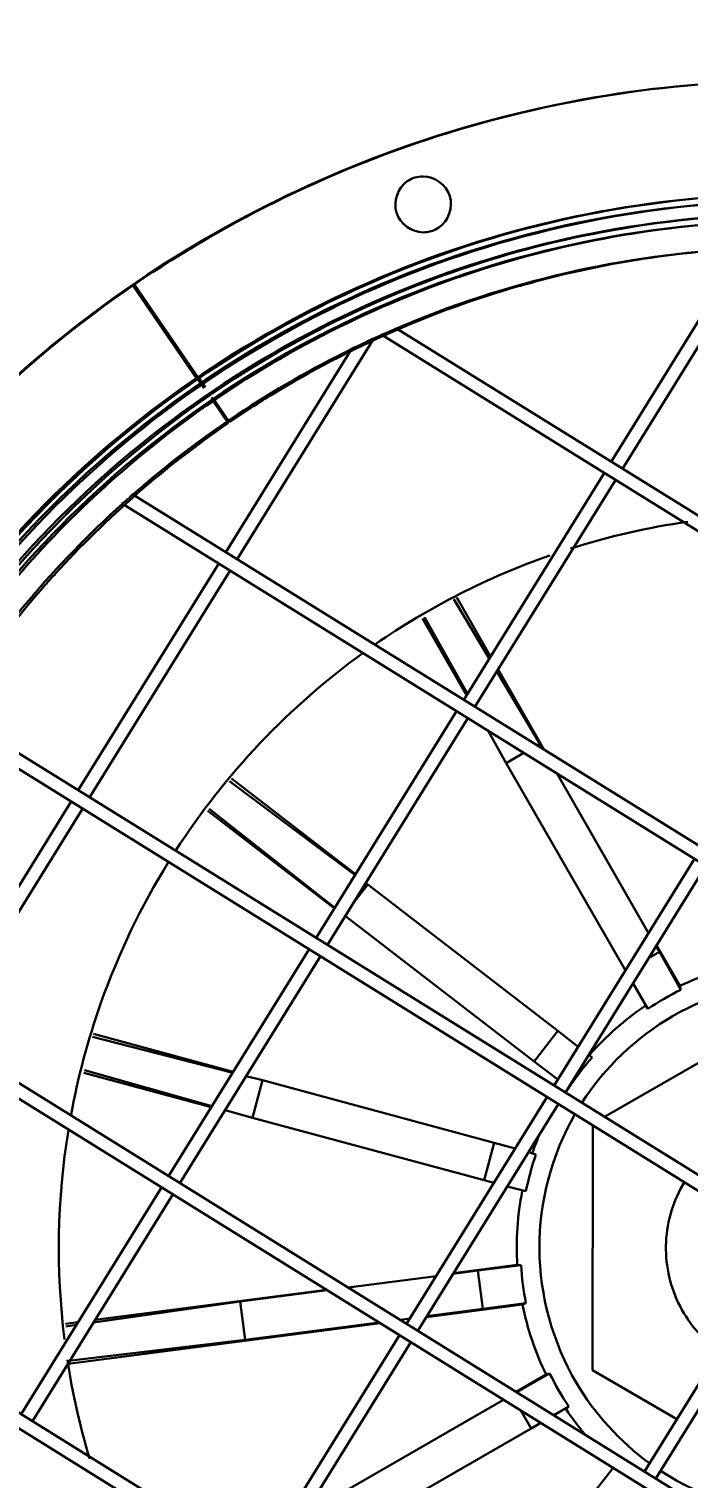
# Model space of a CAD drawing. Header units: millimetres. Extents: x 13935 to 21534, y -198 to 9202.
# Drawn here: x 15598.2 to 15647.6, y 3088.4 to 3197 of the extents above; entities that cross this region are included whole.
import ezdxf

# ---------------------------------------------------------------- set-up
doc = ezdxf.new("R2010")
doc.units = ezdxf.units.MM
doc.header["$LTSCALE"] = 326.7
doc.header["$PDMODE"] = 3
doc.header["$PDSIZE"] = 8
doc.linetypes.add('DASHED', pattern=[0.2, 0.1, -0.1])
doc.layers.get('0').update_dxf_attribs({"linetype": 'CONTINUOUS'})
doc.layers.get('Defpoints').update_dxf_attribs({"linetype": 'CONTINUOUS'})
doc.styles.get("Standard").update_dxf_attribs({"font": 'calibri.ttf'})
doc.dimstyles.new('DIMSTYLE_1', dxfattribs={"dimtxt": 40, "dimasz": 35, "dimexe": 0.08, "dimexo": 1, "dimgap": 1, "dimtad": 1, "dimdsep": 46, "dimtxsty": 'Standard', "dimblk": '_FILLED', "dimblk1": '_FILLED', "dimblk2": '_FILLED', "dimcen": 0.09, "dimazin": 2, "dimtp": 0.01, "dimtm": 0.01, "dimtfac": 1, "dimtofl": 0, "dimtmove": 0, "dimatfit": 3, "dimldrblk": '_FILLED', "dimfxl": 1, "dimtolj": 1, "dimarcsym": 0})
doc.dimstyles.get("Standard").update_dxf_attribs({"dimtxt": 35, "dimasz": 35, "dimexe": 0.08, "dimexo": 1, "dimtad": 1, "dimdsep": 46, "dimtxsty": 'Standard', "dimblk": '_FILLED', "dimblk1": '_FILLED', "dimblk2": '_FILLED', "dimcen": 0.09, "dimazin": 2, "dimtol": 1, "dimtp": 0.01, "dimtm": 0.01, "dimtfac": 1, "dimtofl": 0, "dimtmove": 0, "dimatfit": 3, "dimldrblk": '_FILLED', "dimfxl": 1, "dimtolj": 1, "dimarcsym": 0})

# ---------------------------------------------------------------- blocks, each defined once
blk = doc.blocks.new('_FILLED')
at = {"color": 0, "linetype": 'ByBlock'}
blk.add_solid([(0, 0), (-1, 0.2143), (-1, -0.2143)], dxfattribs=at)
blk = doc.blocks.new('*D2003')
at = {"color": 0, "linetype": 'Continuous', "lineweight": -2}
for p, q in [((14757.24, 2762.19), (14757.24, 3322.6)), ((14792.24, 3322.52), (15620.34, 3322.52)), ((15655.34, 3106.66), (15655.34, 3322.6))]:
    blk.add_line(p, q, dxfattribs=at)
at = {"layer": 'Defpoints', "color": 0}
for p in [(15655.34, 3322.52), (15655.34, 3105.66), (14757.24, 2761.19)]:
    blk.add_point(p, dxfattribs=at)
at = {"color": 0, "linetype": 'ByBlock', "lineweight": -2, "xscale": 35, "yscale": 35, "zscale": 35, "rotation": 180}
blk.add_blockref('_FILLED', (14757.24, 3322.52), dxfattribs=at)
at = {"color": 0, "linetype": 'ByBlock', "lineweight": -2, "xscale": 35, "yscale": 35, "zscale": 35}
blk.add_blockref('_FILLED', (15655.34, 3322.52), dxfattribs=at)
at = {"color": 0, "lineweight": 30, "insert": (15193.23, 3343.52), "char_height": 40, "attachment_point": 5}
blk.add_mtext('\\A1;\\A1;E', dxfattribs=at)
blk = doc.blocks.new('*D2004')
at = {"color": 0, "lineweight": -2}
for p, q in [((15605.08, 3321.99), (15555.08, 3321.99)), ((15655.08, 3106.88), (15655.08, 3322.07)), ((15827.22, 3106.88), (15827.22, 3322.07)), ((15877.22, 3321.99), (15927.22, 3321.99))]:
    blk.add_line(p, q, dxfattribs=at)
at = {"layer": 'Defpoints', "color": 0}
for p in [(15827.22, 3321.99), (15655.08, 3105.88), (15827.22, 3105.88)]:
    blk.add_point(p, dxfattribs=at)
at = {"color": 0, "linetype": 'ByBlock', "lineweight": -2, "xscale": 50, "yscale": 50, "zscale": 50}
blk.add_blockref('_FILLED', (15655.08, 3321.99), dxfattribs=at)
at = {"color": 0, "linetype": 'ByBlock', "lineweight": -2, "xscale": 50, "yscale": 50, "zscale": 50, "rotation": 180}
blk.add_blockref('_FILLED', (15827.22, 3321.99), dxfattribs=at)
at = {"color": 0, "lineweight": 30, "insert": (15741.15, 3321.99), "char_height": 35, "attachment_point": 5}
blk.add_mtext('\\A1;\\A1;172', dxfattribs=at)

msp = doc.modelspace()

# ---------------------------------------------------------------- linework, layer by layer
at = {"color": 0, "linetype": 'Continuous', "lineweight": 30}
for p, q in [((15651.78577, 3180.57687), (15641.88008, 3164.60181)), ((15642.72995, 3164.07483), (15652.99186, 3180.62436)), ((15605.99319, 3177.80183), (15610.82018, 3170.7695)), ((15610.93377, 3170.84757), (15606.11918, 3177.88814)), ((15625.77443, 3174.58851), (15730.22249, 3109.82297)), ((15613.81594, 3157.29414), (15624.07038, 3173.83161)), ((15730.28003, 3108.61064), (15624.66292, 3174.10108)), ((15622.40445, 3173.04254), (15612.96607, 3157.82112)), ((15610.85545, 3170.79386), (15610.99411, 3170.595)), ((15611.10751, 3170.6727), (15610.9692, 3170.87179)), ((15610.99411, 3170.595), (15611.31903, 3170.12391)), ((15611.43348, 3170.1983), (15611.10751, 3170.6727)), ((15611.73216, 3169.55974), (15611.84341, 3169.63595)), ((15611.88854, 3169.29639), (15611.99274, 3169.14493)), ((15611.90538, 3169.30734), (15612.01803, 3169.38054)), ((15612.10361, 3169.22089), (15612.00152, 3169.36982)), ((15612.01092, 3169.14493), (15613.14274, 3167.496)), ((15613.25073, 3167.56998), (15612.12179, 3169.22088)), ((15641.3531, 3163.75194), (15630.81341, 3146.75444)), ((15631.66329, 3146.22746), (15642.20297, 3163.22495)), ((15727.59572, 3085.5656), (15605.2139, 3161.45139)), ((15605.9952, 3162.14358), (15727.86839, 3086.57316)), ((15612.43908, 3156.97125), (15601.8994, 3139.97375)), ((15602.74928, 3139.44677), (15613.28896, 3156.44426)), ((15630.08641, 3154.28766), (15632.72902, 3149.84377)), ((15632.82894, 3150.00491), (15630.2928, 3154.41217)), ((15627.7205, 3152.86039), (15631.03163, 3147.10637)), ((15627.86596, 3152.94814), (15631.09337, 3147.20593)), ((15633.30504, 3148.87513), (15636.52598, 3143.45871)), ((15636.85525, 3143.00805), (15633.3953, 3149.0207)), ((15591.59762, 3145.18498), (15719.07867, 3066.13727)), ((15719.59999, 3066.99066), (15592.13027, 3146.03134)), ((15630.28643, 3145.90457), (15619.74675, 3128.90707)), ((15620.59662, 3128.38009), (15631.1363, 3145.37758)), ((15632.64775, 3144.44038), (15634.01244, 3142.0123)), ((15636.31981, 3143.34007), (15636.52598, 3143.45871)), ((15636.74651, 3143.07548), (15636.52598, 3143.45871)), ((15634.01244, 3142.0123), (15635.3356, 3142.77371)), ((15642.95085, 3126.4793), (15634.01244, 3142.0123)), ((15622.70938, 3133.68495), (15613.38936, 3140.85764)), ((15644.68623, 3129.27798), (15637.79924, 3141.24607)), ((15622.67014, 3133.62167), (15613.24983, 3140.66838)), ((15601.37242, 3139.12388), (15590.83274, 3122.12638)), ((15591.68261, 3121.5994), (15602.22229, 3138.59689)), ((15611.71582, 3138.58761), (15621.14763, 3131.1663)), ((15611.60671, 3138.43961), (15621.11851, 3131.11932)), ((15648.13378, 3134.83789), (15637.5941, 3117.84039)), ((15638.44397, 3117.31341), (15648.98365, 3134.3109)), ((15622.57383, 3131.56875), (15623.6117, 3132.91735)), ((15623.6117, 3132.91735), (15623.47395, 3133.02039)), ((15623.6117, 3132.91735), (15637.87637, 3121.93925)), ((15636.10768, 3119.64105), (15621.93913, 3130.54517)), ((15619.21977, 3128.0572), (15608.68008, 3111.0597)), ((15645.50369, 3127.85741), (15644.69261, 3127.39068)), ((15645.50369, 3127.85741), (15645.25259, 3128.29377)), ((15647.04054, 3125.30825), (15645.28887, 3128.35227)), ((15647.11373, 3125.02394), (15645.50369, 3127.85741)), ((15706.23087, 3050.57098), (15583.36606, 3126.75628)), ((15609.52996, 3110.53272), (15620.06964, 3127.53021)), ((15583.08057, 3125.75665), (15705.46239, 3049.87086)), ((15643.51964, 3125.49901), (15644.62644, 3123.59264)), ((15647.04054, 3125.30825), (15647.11373, 3125.02394)), ((15641.38179, 3115.49174), (15656.51611, 3124.20088)), ((15644.62644, 3123.59264), (15644.4373, 3123.81023)), ((15613.48385, 3118.80681), (15602.97512, 3121.49453)), ((15613.53005, 3118.88131), (15603.02875, 3121.71122)), ((15637.87637, 3121.93925), (15636.10768, 3119.64105)), ((15639.40049, 3120.75359), (15637.87637, 3121.93925)), ((15640.44795, 3119.93875), (15640.19425, 3120.13611)), ((15636.10768, 3119.64105), (15637.87457, 3118.29271)), ((15602.30713, 3118.79506), (15611.87739, 3116.21605)), ((15602.35534, 3118.9899), (15611.92448, 3116.29199)), ((15615.71447, 3118.23631), (15614.49943, 3118.54706)), ((15614.95989, 3115.4362), (15615.71447, 3118.23631)), ((15615.71447, 3118.23631), (15633.09444, 3113.55272)), ((15637.06711, 3116.99052), (15626.52743, 3099.99302)), ((15612.92603, 3116.00962), (15614.95989, 3115.4362)), ((15627.37731, 3099.46604), (15637.91699, 3116.46353)), ((15632.33986, 3110.75262), (15614.95989, 3115.4362)), ((15640.47672, 3096.51085), (15640.50282, 3114.86012)), ((15633.09444, 3113.55272), (15632.33986, 3110.75262)), ((15634.66746, 3113.12057), (15633.09444, 3113.55272)), ((15636.23559, 3112.68975), (15635.67284, 3112.84436)), ((15632.33986, 3110.75262), (15633.07798, 3110.55719)), ((15608.1531, 3110.20983), (15597.61342, 3093.21233)), ((15598.46329, 3092.68535), (15609.00297, 3109.68284)), ((15634.0887, 3110.28959), (15635.4889, 3109.91888)), ((15654.91446, 3105.92384), (15644.37478, 3088.92634)), ((15645.22465, 3088.39936), (15655.76434, 3105.39686)), ((15687.10495, 3037.72095), (15580.35865, 3103.91157)), ((15630.02252, 3103.73201), (15631.88588, 3103.97462)), ((15634.83545, 3104.4095), (15630.05681, 3103.78732)), ((15635.11795, 3104.38055), (15631.88588, 3103.97462)), ((15631.88588, 3103.97462), (15632.2603, 3101.09889)), ((15634.83545, 3104.4095), (15635.11795, 3104.38055)), ((15580.39626, 3102.7116), (15686.01337, 3037.22116)), ((15622.15046, 3102.70707), (15628.74254, 3103.56536)), ((15614.03656, 3101.65065), (15603.0532, 3100.08756)), ((15620.5144, 3102.5449), (15603.17725, 3100.28762)), ((15614.03656, 3101.65065), (15620.58217, 3102.50288)), ((15614.41097, 3098.77492), (15614.03656, 3101.65065)), ((15628.01378, 3100.49249), (15635.22323, 3101.43115)), ((15632.2603, 3101.09889), (15628.04987, 3100.55069)), ((15632.2603, 3101.09889), (15635.48845, 3101.53485)), ((15635.48845, 3101.53485), (15635.22323, 3101.43115)), ((15601.89727, 3100.12097), (15600.9422, 3099.99662)), ((15601.76268, 3099.9039), (15600.97322, 3099.79155)), ((15601.13422, 3096.99279), (15624.55137, 3100.04168)), ((15624.48005, 3100.08591), (15614.41097, 3098.77492)), ((15626.76989, 3100.38404), (15626.04834, 3100.2901)), ((15601.35894, 3097.24143), (15614.41097, 3098.77492)), ((15626.00045, 3099.14315), (15615.46077, 3082.14565)), ((15616.31064, 3081.61867), (15626.85032, 3098.61616)), ((15636.9941, 3096.18971), (15634.74672, 3094.89646)), ((15637.26517, 3096.27615), (15634.79339, 3094.86752)), ((15636.9941, 3096.18971), (15637.26517, 3096.27615)), ((15646.80482, 3092.8453), (15640.47672, 3096.51085)), ((15618.83342, 3085.68539), (15633.80751, 3094.30219)), ((15635.10555, 3093.49731), (15635.88111, 3092.14956)), ((15637.5807, 3093.13918), (15638.69647, 3093.78885)), ((15635.88111, 3092.14956), (15620.27983, 3083.17184)), ((15635.88111, 3092.14956), (15636.60207, 3092.56935)), ((15642.03324, 3089.20163), (15640.35286, 3087.03578))]:
    msp.add_line(p, q, dxfattribs=at)
for centre, radius, start, end in [((15655.62868, 3105.34816), 75.31321, 90.4071743, 105.1124527), ((15655.72403, 3105.34693), 75.33998, 105.9744087, 121.3848499), ((15655.37443, 3105.5816), 77.08634, 114.621585, 115.9960783), ((15655.2632, 3105.82833), 74.81603, 114.1438887, 114.6407245), ((15655.52117, 3105.38838), 75.32464, 116.0817538, 131.1126396), ((15655.58993, 3105.65555), 75.00669, 122.1840543, 124.3656497), ((15655.74999, 3105.47324), 75.24759, 124.4875661, 137.6428847), ((15655.59827, 3105.44246), 75.33533, 131.9791995, 147.3980281), ((15655.45445, 3105.58502), 55.07681, 98.1758531, 107.57828), ((15655.55517, 3105.42801), 55.25799, 109.3068502, 124.5683552), ((15655.84355, 3105.48644), 75.30845, 138.4907914, 153.0875235), ((15655.5857, 3105.59028), 55.1627, 148.2710682, 160.4582442), ((15656.60492, 3105.64192), 21.86874, 101.4011447, 115.9351677), ((15655.56764, 3105.62801), 55.13307, 160.4889192, 169.6363949), ((15656.63487, 3105.65913), 21.86877, 123.9011643, 138.4351755), ((15655.68736, 3105.65716), 55.24648, 170.7780201, 187.1077587), ((15656.58638, 3105.72194), 21.79145, 156.9397689, 160.9634914), ((15656.66497, 3105.71984), 21.86882, 168.9011437, 183.4351351), ((15655.56282, 3105.66124), 79, 181.2659064, 269.9642958), ((15656.6605, 3105.7541), 21.86881, 191.4011157, 205.9351105), ((15655.47642, 3105.66822), 55.03857, 188.7598797, 196.6875459), ((15656.59035, 3105.73611), 21.79815, 213.8741161, 220.2708869)]:
    msp.add_arc(centre, radius, start, end, dxfattribs=at)
at = {"color": 0, "linetype": 'Continuous', "lineweight": 30, "extrusion": (0, 0, -1)}
for centre, major_axis, ratio, start_param, end_param in [((15656.33005, 3106.09758), (-8.49815, -19.27075), 0.999163745, 8.419472486, 8.555873377), ((15656.20405, 3105.98739), (5.0978, 20.4314), 0.999233363, -1.227304686, -1.090903795), ((15656.1298, 3105.83737), (1.97352, 20.96293), 0.999277614, -1.469515306, -1.333114415), ((15656.11861, 3105.67036), (-0.9702, 21.03293), 0.999284547, -1.722431949, -1.586031058), ((15656.17219, 3105.51179), (-4.00838, 20.67181), 0.999252086, -1.969867175, -1.833466284)]:
    msp.add_ellipse(centre, major_axis=major_axis, ratio=ratio, start_param=start_param, end_param=end_param, dxfattribs=at)
at = {"color": 0, "linetype": 'Continuous', "lineweight": 30}
for points, knots in [([(15501.31972, 3160.30273), (15506.89714, 3176.03207), (15523.01798, 3205.96825), (15559.56893, 3241.29811), (15605.07536, 3263.95536), (15638.67613, 3269.155), (15655.36503, 3269.16093)], [0, 0, 0, 0, 0.250000071, 0.500000033, 0.750000064, 1, 1, 1, 1]), ([(15655.38988, 3193.16093), (15646.16765, 3193.15811), (15627.59128, 3190.18732), (15602.61328, 3177.28053), (15582.88637, 3157.21305), (15570.41856, 3131.99143), (15566.44523, 3104.13844), (15571.37318, 3076.43371), (15584.6804, 3051.6661), (15598.32422, 3038.71521), (15605.92781, 3033.4961)], [0, 0, 0, 0, 0.124999457, 0.249999353, 0.374999406, 0.499999389, 0.624999183, 0.749998782, 0.874997544, 1, 1, 1, 1]), ([(15606.11918, 3177.88814), (15613.31597, 3182.80957), (15629.28012, 3190.53234), (15646.81784, 3193.16358), (15655.53617, 3193.16093)], [0, 0, 0, 0, 0.500008113, 1, 1, 1, 1]), ([(15626.58426, 3185.62088), (15625.89932, 3185.15161), (15625.11243, 3183.0659), (15626.93952, 3181.79007), (15627.76973, 3181.7891)], [0, 0, 0, 0, 0.500023188, 1, 1, 1, 1]), ([(15628.95958, 3182.15709), (15629.64448, 3182.62632), (15630.43167, 3184.71182), (15628.6045, 3185.98758), (15627.77432, 3185.98854)], [0, 0, 0, 0, 0.500012818, 1, 1, 1, 1]), ([(15576.38305, 3107.40414), (15576.60678, 3117.52715), (15581.04644, 3137.90035), (15598.70381, 3163.52469), (15624.69361, 3180.63963), (15645.1556, 3184.64996), (15655.28106, 3184.66098)], [0, 0, 0, 0, 0.250000172, 0.500000246, 0.750000253, 1, 1, 1, 1]), ([(15655.64499, 3184.66098), (15647.7639, 3184.66956), (15631.90814, 3182.29954), (15617.47502, 3175.32071), (15610.9692, 3170.87179)], [0, 0, 0, 0, 0.499985984, 1, 1, 1, 1]), ([(15576.85845, 3107.364), (15577.07688, 3117.43073), (15581.48801, 3137.69244), (15599.0498, 3163.17376), (15624.90255, 3180.18389), (15645.25437, 3184.15905), (15655.3235, 3184.16086)], [0, 0, 0, 0, 0.249999026, 0.50000006, 0.750000108, 1, 1, 1, 1]), ([(15655.60255, 3184.16086), (15645.25236, 3184.16272), (15624.31825, 3179.96621), (15597.99186, 3162.03092), (15580.62644, 3135.3254), (15576.88021, 3114.30594), (15577.10474, 3103.95825)], [0, 0, 0, 0, 0.249999972, 0.499999988, 0.750001354, 1, 1, 1, 1]), ([(15655.3237, 3183.16086), (15645.38284, 3183.15907), (15625.29027, 3179.23456), (15599.76686, 3162.44111), (15582.4288, 3137.28439), (15578.07386, 3117.28079), (15577.85821, 3107.34231)], [0, 0, 0, 0, 0.249999922, 0.499999995, 0.750001056, 1, 1, 1, 1]), ([(15611.84341, 3169.63595), (15618.21648, 3173.99327), (15632.35248, 3180.83225), (15647.8821, 3183.16225), (15655.60235, 3183.16086)], [0, 0, 0, 0, 0.500000009, 1, 1, 1, 1]), ([(15612.12179, 3169.22088), (15618.45579, 3173.55231), (15632.50619, 3180.34863), (15647.94139, 3182.66414), (15655.61437, 3182.66098)], [0, 0, 0, 0, 0.500012994, 1, 1, 1, 1]), ([(15655.48502, 3018.16141), (15646.26437, 3018.16418), (15627.69122, 3021.13389), (15602.71653, 3034.0363), (15582.99033, 3054.09751), (15570.51985, 3079.31229), (15566.54031, 3107.15936), (15571.45904, 3134.86083), (15584.75494, 3159.62824), (15598.39099, 3172.58367), (15605.99319, 3177.80183)], [0, 0, 0, 0, 0.124999506, 0.249999584, 0.374999836, 0.50000002, 0.625000016, 0.749999833, 0.874998867, 1, 1, 1, 1]), ([(15635.99345, 3178.05673), (15636.16685, 3178.05669), (15635.31719, 3177.9203), (15635.16368, 3177.77759), (15634.98986, 3177.77764)], [0, 0, 0, 0, 0.49941228, 1, 1, 1, 1]), ([(15621.58674, 3174.86866), (15612.7742, 3170.57123), (15596.64672, 3158.43645), (15581.16949, 3132.59385), (15576.45901, 3102.84146), (15581.0431, 3083.18612), (15585.04477, 3074.23536)], [0, 0, 0, 0, 0.249999568, 0.499999603, 0.74999973, 1, 1, 1, 1]), ([(15625.77443, 3174.58851), (15625.70689, 3174.58849), (15625.53711, 3174.45803), (15625.17163, 3174.34669), (15625.03159, 3174.23642), (15624.59594, 3174.10107), (15624.66292, 3174.10108)], [0, 0, 0, 0, 0.16694854, 0.500987159, 0.834442946, 1, 1, 1, 1]), ([(15622.40445, 3173.04254), (15622.28103, 3173.0425), (15622.94649, 3173.26377), (15623.17285, 3173.43903), (15623.69081, 3173.61398), (15623.94534, 3173.83158), (15624.07038, 3173.83161)], [0, 0, 0, 0, 0.200855647, 0.491126634, 0.796507545, 1, 1, 1, 1]), ([(15610.85545, 3170.79386), (15600.2038, 3163.48255), (15582.26509, 3143.22478), (15576.29626, 3116.83232), (15576.5821, 3103.91593)], [0, 0, 0, 0, 0.499998644, 1, 1, 1, 1]), ([(15578.1045, 3103.97994), (15577.82965, 3116.64693), (15583.69084, 3142.52687), (15601.28547, 3162.39057), (15611.73216, 3169.55974)], [0, 0, 0, 0, 0.499998338, 1, 1, 1, 1]), ([(15586.8739, 3140.41133), (15589.76833, 3146.13376), (15597.02075, 3156.8962), (15606.72332, 3165.51551), (15612.01092, 3169.14493)], [0, 0, 0, 0, 0.499977554, 1, 1, 1, 1]), ([(15615.6383, 3169.13682), (15615.68343, 3169.13681), (15615.79587, 3169.26968), (15616.07929, 3169.38687), (15616.17902, 3169.51081), (15616.54572, 3169.66379), (15616.48818, 3169.66381)], [0, 0, 0, 0, 0.135370542, 0.463672206, 0.827363428, 1, 1, 1, 1]), ([(15605.9952, 3162.14358), (15605.93976, 3162.14356), (15605.84042, 3161.95716), (15605.56204, 3161.79866), (15605.48332, 3161.64093), (15605.15883, 3161.45138), (15605.2139, 3161.45139)], [0, 0, 0, 0, 0.159329193, 0.500817912, 0.841716977, 1, 1, 1, 1]), ([(15655.47233, 2942.16136), (15642.47866, 2942.15674), (15616.38388, 2945.27664), (15579.54505, 2959.07118), (15546.99672, 2981.19922), (15520.6169, 3010.4016), (15501.89851, 3045.01802), (15491.908, 3083.08643), (15491.20469, 3122.41706), (15496.97715, 3148.05586), (15501.31972, 3160.30273)], [0, 0, 0, 0, 0.124999895, 0.249999954, 0.374999914, 0.500000015, 0.625000119, 0.750000148, 0.874997028, 1, 1, 1, 1]), ([(15599.44888, 3155.39639), (15599.50413, 3155.39638), (15599.57818, 3155.60781), (15599.83683, 3155.78522), (15599.89638, 3155.96186), (15600.19996, 3156.17125), (15600.14504, 3156.17126)], [0, 0, 0, 0, 0.159127737, 0.500751569, 0.841828733, 1, 1, 1, 1]), ([(15646.52097, 3123.06052), (15649.39234, 3124.71284), (15656.07926, 3126.59662), (15662.83555, 3124.98084), (15665.77087, 3123.44496)], [0, 0, 0, 0, 0.499999091, 1, 1, 1, 1]), ([(15639.25906, 3095.58288), (15637.4983, 3098.57483), (15635.53042, 3105.6199), (15637.42739, 3112.68403), (15639.15739, 3115.69388)], [0, 0, 0, 0, 0.499999059, 1, 1, 1, 1]), ([(15646.91378, 3101.56539), (15646.2431, 3102.969), (15645.5929, 3106.16159), (15646.5618, 3109.27247), (15647.37081, 3110.60086)], [0, 0, 0, 0, 0.500040828, 1, 1, 1, 1]), ([(15610.5179, 3040.62371), (15599.90455, 3047.9422), (15582.04007, 3068.18137), (15576.09819, 3094.5153), (15576.38305, 3107.40414)], [0, 0, 0, 0, 0.500000156, 1, 1, 1, 1]), ([(15610.96848, 3040.90477), (15600.37374, 3048.1639), (15582.52619, 3068.29004), (15576.57985, 3094.52408), (15576.85845, 3107.364)], [0, 0, 0, 0, 0.500001729, 1, 1, 1, 1]), ([(15577.85821, 3107.34231), (15577.58325, 3094.66989), (15583.44989, 3068.7784), (15601.05934, 3048.91119), (15611.51362, 3041.74348)], [0, 0, 0, 0, 0.499998347, 1, 1, 1, 1]), ([(15577.10474, 3103.95825), (15577.32316, 3093.89152), (15581.7343, 3073.62981), (15599.29609, 3048.14848), (15625.14883, 3031.13835), (15645.50066, 3027.1632), (15655.56979, 3027.16139)], [0, 0, 0, 0, 0.249999026, 0.50000006, 0.750000108, 1, 1, 1, 1]), ([(15655.56998, 3028.16139), (15645.62912, 3028.16318), (15625.53656, 3032.08769), (15600.01315, 3048.88114), (15582.67508, 3074.03786), (15578.32014, 3094.04146), (15578.1045, 3103.97994)], [0, 0, 0, 0, 0.249999922, 0.499999995, 0.750001056, 1, 1, 1, 1]), ([(15621.834, 3036.45311), (15609.35364, 3042.53893), (15587.32904, 3061.98407), (15578.90228, 3090.12896), (15578.60426, 3104.01088)], [0, 0, 0, 0, 0.499999949, 1, 1, 1, 1]), ([(15666.47142, 3088.39096), (15663.33397, 3086.58552), (15655.91279, 3084.67749), (15648.60828, 3086.99356), (15645.57587, 3088.97057)], [0, 0, 0, 0, 0.499992329, 1, 1, 1, 1])]:
    msp.add_open_spline(points, degree=3, knots=knots, dxfattribs=at)
for points in [[(15627.77432, 3185.98854), (15627.35913, 3185.98903), (15626.92677, 3185.85554), (15626.58426, 3185.62088)], [(15655.31167, 3182.66098), (15644.37533, 3182.65646), (15633.20046, 3180.21554), (15623.25846, 3175.6592)], [(15627.76973, 3181.7891), (15628.18488, 3181.78861), (15628.6171, 3181.92245), (15628.95958, 3182.15709)], [(15625.77126, 3174.58635), (15633.9491, 3178.09424), (15642.89732, 3180.15518), (15651.78577, 3180.57687)], [(15623.28465, 3150.28309), (15617.75293, 3146.2974), (15612.89533, 3141.17985), (15609.2027, 3135.44834)], [(15639.67848, 3116.54987), (15641.38265, 3119.1971), (15643.79218, 3121.49025), (15646.52097, 3123.06052)], [(15649.9538, 3097.93784), (15648.67121, 3098.85651), (15647.59396, 3100.1419), (15646.91378, 3101.56539)], [(15644.74348, 3089.5437), (15642.54337, 3091.14183), (15640.63825, 3093.23931), (15639.25906, 3095.58288)]]:
    msp.add_open_spline(points, degree=3, dxfattribs=at)
at = {"color": 0, "linetype": 'DASHED', "lineweight": 30}
msp.add_open_spline([(15330.15104, 1910.7819), (15342.79479, 1968.91718), (15320.99332, 2139.96538), (15403.70649, 2386.80606), (15537.73478, 2647.21535), (15678.64948, 2868.77902), (15732.0428, 3024.11886), (15740.65333, 3092.63458)], degree=3, knots=[0, 0, 0, 0, 0.148212581, 0.384915731, 0.607243232, 0.843187097, 1, 1, 1, 1], dxfattribs=at)

# ---------------------------------------------------------------- dimensions: what is measured, and where the dimension line sits
at = {"color": 0, "linetype": 'Continuous', "lineweight": 30}
dim = msp.add_linear_dim(base=(15655.33815, 3322.52348), p1=(14757.23775, 2761.18516), p2=(15655.33815, 3105.66112), text='\\A1;E', dimstyle='DIMSTYLE_1', override={"dimtxsty": 'Standard', "dimldrblk": '_FILLED'}, dxfattribs=at)
dim.commit()
dim.dimension.update_dxf_attribs({"geometry": '*D2003', "text_midpoint": (15193.2286, 3322.52348), "dimtype": 160})
at = {"lineweight": 30}
dim = msp.add_linear_dim(base=(15827.21936, 3321.99496), p1=(15655.0764, 3105.88284), p2=(15827.21936, 3105.88284), text='\\A1;172', dimstyle='Standard', override={"dimasz": 50, "dimtad": 0, "dimtih": 1, "dimtoh": 1, "dimdec": 4, "dimzin": 0, "dimtxsty": 'Standard', "dimcen": 53.46, "dimadec": 0, "dimazin": 0, "dimtdec": 4, "dimtzin": 0}, dxfattribs=at)
dim.commit()
dim.dimension.update_dxf_attribs({"geometry": '*D2004', "text_midpoint": (15741.14788, 3321.99496), "dimtype": 160})

doc.saveas('drawing.dxf')
